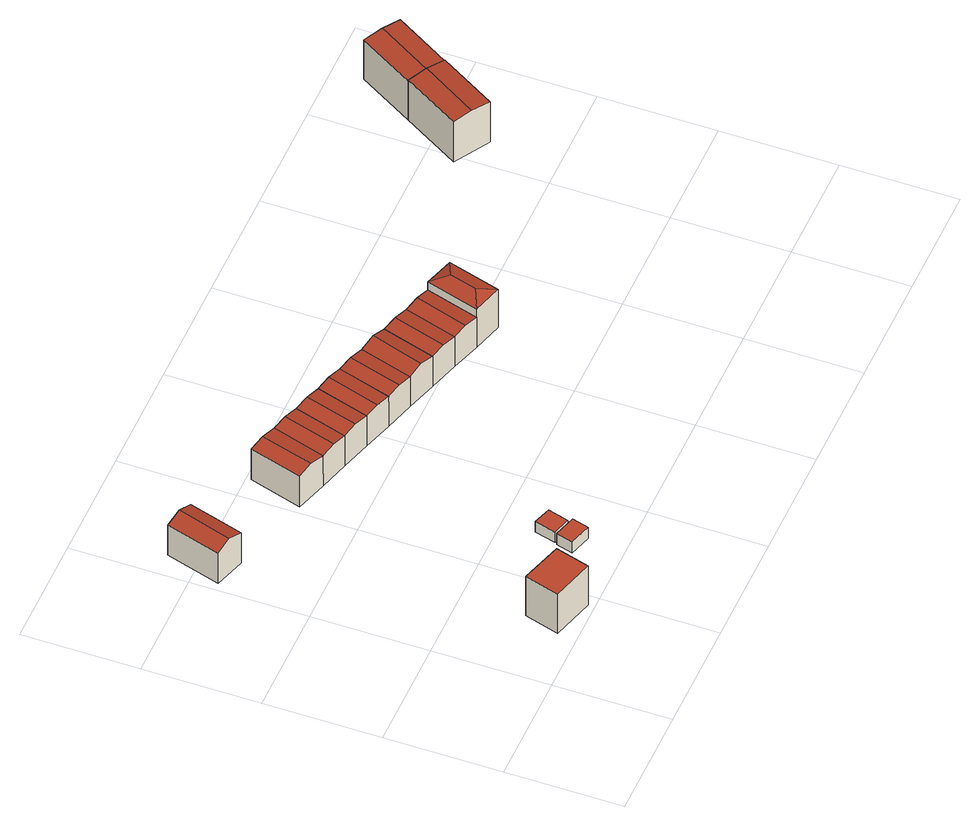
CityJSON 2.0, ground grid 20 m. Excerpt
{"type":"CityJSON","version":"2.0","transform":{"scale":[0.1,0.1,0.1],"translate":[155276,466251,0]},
"CityObjects":{
"building1":{"type":"Building","attributes":{"b3_bag_bag_overlap":0,"b3_bouwlagen":3,"b3_dak_type":"slanted","b3_extrusie":"standard","b3_h_dak_50p":10.24,"b3_h_dak_70p":10.35,"b3_h_dak_max":10.51,"b3_h_dak_min":10.15,"b3_h_maaiveld":1.8,"b3_is_glas_dak":false,"b3_kas_warenhuis":false,"b3_kwaliteitsindicator":true,"b3_mutatie_ahn3_ahn4":false,"b3_mutatie_ahn4_ahn5":false,"b3_n_nok":0,"b3_n_vlakken":3,"b3_opp_buitenmuur":118.96,"b3_opp_dak_plat":47.56,"b3_opp_dak_schuin":0,"b3_opp_grond":47.55,"b3_opp_scheidingsmuur":116.22,"b3_rmse_lod12":0.441,"b3_rmse_lod13":0.441,"b3_rmse_lod22":0.416,"b3_t_run":28,"b3_val3dity_lod12":"[]","b3_val3dity_lod13":"[]","b3_val3dity_lod22":"[]","b3_volume_lod12":406.53,"b3_volume_lod13":406.53,"b3_volume_lod22":402.99,"geconstateerd":false,"oorspronkelijkbouwjaar":1990,"status":"Pand in gebruik"},"children":["building1-1"]},
"building1-1":{"type":"BuildingPart","parents":["building1"],"geometry":[{"type":"Solid","lod":"2.2","boundaries":[[[[0,1,2,3]],[[4,5,6,7]],[[7,6,1,0]],[[6,5,2,1]],[[5,4,3,2]],[[4,7,0,3]]]],"semantics":{"surfaces":[{"type":"GroundSurface"},{"type":"RoofSurface"},{"type":"WallSurface"}],"values":[[0,1,2,2,2,2]]}}]},
"building2":{"type":"Building","attributes":{"b3_bag_bag_overlap":0,"b3_bouwlagen":3,"b3_dak_type":"slanted","b3_extrusie":"standard","b3_h_dak_50p":8.13,"b3_h_dak_70p":8.4,"b3_h_dak_max":8.79,"b3_h_dak_min":7.51,"b3_h_maaiveld":1.76,"b3_h_nok":8.76,"b3_is_glas_dak":false,"b3_kas_warenhuis":false,"b3_kwaliteitsindicator":true,"b3_mutatie_ahn3_ahn4":false,"b3_mutatie_ahn4_ahn5":false,"b3_n_nok":1,"b3_n_vlakken":2,"b3_opp_buitenmuur":128.55,"b3_opp_dak_plat":0,"b3_opp_dak_schuin":57.88,"b3_opp_grond":56.08,"b3_opp_scheidingsmuur":62.62,"b3_rmse_lod12":0.461,"b3_rmse_lod13":0.461,"b3_rmse_lod22":0.0272,"b3_t_run":25,"b3_val3dity_lod12":"[]","b3_val3dity_lod13":"[]","b3_val3dity_lod22":"[]","b3_volume_lod12":372.36,"b3_volume_lod13":372.36,"b3_volume_lod22":357.73,"geconstateerd":false,"oorspronkelijkbouwjaar":1990,"status":"Pand in gebruik"},"children":["building2-1"]},
"building2-1":{"type":"BuildingPart","parents":["building2"],"geometry":[{"type":"Solid","lod":"2.2","boundaries":[[[[8,9,10,11]],[[12,13,14,15]],[[13,12,9,8]],[[12,15,16,10,9]],[[17,16,15,14]],[[16,17,11,10]],[[17,14,13,8,11]]]],"semantics":{"surfaces":[{"type":"GroundSurface"},{"type":"RoofSurface"},{"type":"WallSurface"}],"values":[[0,1,2,2,1,2,2]]}}]},
"building3":{"type":"Building","attributes":{"b3_dak_type":"horizontal","b3_extrusie":"standard","b3_h_dak_50p":4.42,"b3_h_dak_70p":4.5,"b3_h_dak_max":4.61,"b3_h_dak_min":4.2,"b3_h_maaiveld":1.96,"b3_is_glas_dak":false,"b3_kas_warenhuis":false,"b3_kwaliteitsindicator":true,"b3_mutatie_ahn3_ahn4":false,"b3_mutatie_ahn4_ahn5":false,"b3_n_nok":0,"b3_n_vlakken":1,"b3_opp_buitenmuur":34.58,"b3_opp_dak_plat":12.08,"b3_opp_dak_schuin":0,"b3_opp_grond":12.08,"b3_opp_scheidingsmuur":0,"b3_rmse_lod12":0.153,"b3_rmse_lod13":0.153,"b3_rmse_lod22":0.116,"b3_t_run":5,"b3_val3dity_lod12":"[]","b3_val3dity_lod13":"[]","b3_val3dity_lod22":"[]","b3_volume_lod12":30.91,"b3_volume_lod13":30.91,"b3_volume_lod22":29.77,"geconstateerd":false,"oorspronkelijkbouwjaar":2012,"status":"Pand in gebruik"},"children":["building3-1"]},
"building3-1":{"type":"BuildingPart","parents":["building3"],"geometry":[{"type":"Solid","lod":"2.2","boundaries":[[[[18,19,20,21]],[[22,23,24,25]],[[25,24,19,18]],[[24,23,20,19]],[[23,22,21,20]],[[22,25,18,21]]]],"semantics":{"surfaces":[{"type":"GroundSurface"},{"type":"RoofSurface"},{"type":"WallSurface"}],"values":[[0,1,2,2,2,2]]}}]},
"building4":{"type":"Building","attributes":{"b3_dak_type":"horizontal","b3_extrusie":"standard","b3_h_dak_50p":4.19,"b3_h_dak_70p":4.3,"b3_h_dak_max":4.42,"b3_h_dak_min":3.97,"b3_h_maaiveld":1.95,"b3_is_glas_dak":false,"b3_kas_warenhuis":false,"b3_kwaliteitsindicator":true,"b3_mutatie_ahn3_ahn4":false,"b3_mutatie_ahn4_ahn5":false,"b3_n_nok":0,"b3_n_vlakken":1,"b3_opp_buitenmuur":31.4,"b3_opp_dak_plat":12.24,"b3_opp_dak_schuin":0,"b3_opp_grond":12.24,"b3_opp_scheidingsmuur":0,"b3_rmse_lod12":0.173,"b3_rmse_lod13":0.173,"b3_rmse_lod22":0.141,"b3_t_run":7,"b3_val3dity_lod12":"[]","b3_val3dity_lod13":"[]","b3_val3dity_lod22":"[]","b3_volume_lod12":28.59,"b3_volume_lod13":28.59,"b3_volume_lod22":27.37,"geconstateerd":false,"oorspronkelijkbouwjaar":1999,"status":"Pand in gebruik"},"children":["building4-1"]},
"building4-1":{"type":"BuildingPart","parents":["building4"],"geometry":[{"type":"Solid","lod":"2.2","boundaries":[[[[26,27,28,29]],[[30,31,32,33]],[[33,32,27,26]],[[32,31,28,27]],[[31,30,29,28]],[[30,33,26,29]]]],"semantics":{"surfaces":[{"type":"GroundSurface"},{"type":"RoofSurface"},{"type":"WallSurface"}],"values":[[0,1,2,2,2,2]]}}]},
"building5":{"type":"Building","attributes":{"b3_bag_bag_overlap":0,"b3_bouwlagen":2,"b3_dak_type":"slanted","b3_extrusie":"standard","b3_h_dak_50p":8.16,"b3_h_dak_70p":8.42,"b3_h_dak_max":8.8,"b3_h_dak_min":7.5,"b3_h_maaiveld":1.68,"b3_h_nok":8.76,"b3_is_glas_dak":false,"b3_kas_warenhuis":false,"b3_kwaliteitsindicator":true,"b3_mutatie_ahn3_ahn4":false,"b3_mutatie_ahn4_ahn5":false,"b3_n_nok":1,"b3_n_vlakken":2,"b3_opp_buitenmuur":129.41,"b3_opp_dak_plat":0,"b3_opp_dak_schuin":56.12,"b3_opp_grond":54.38,"b3_opp_scheidingsmuur":60.7,"b3_rmse_lod12":0.447,"b3_rmse_lod13":0.447,"b3_rmse_lod22":0.0256,"b3_t_run":24,"b3_val3dity_lod12":"[]","b3_val3dity_lod13":"[]","b3_val3dity_lod22":"[]","b3_volume_lod12":365.62,"b3_volume_lod13":365.62,"b3_volume_lod22":351.84,"geconstateerd":false,"oorspronkelijkbouwjaar":1990,"status":"Pand in gebruik"},"children":["building5-1"]},
"building5-1":{"type":"BuildingPart","parents":["building5"],"geometry":[{"type":"Solid","lod":"2.2","boundaries":[[[[34,35,36,37]],[[38,39,40,41]],[[39,38,35,34]],[[38,41,42,36,35]],[[43,42,41,40]],[[42,43,37,36]],[[43,40,39,34,37]]]],"semantics":{"surfaces":[{"type":"GroundSurface"},{"type":"RoofSurface"},{"type":"WallSurface"}],"values":[[0,1,2,2,1,2,2]]}}]},
"building6":{"type":"Building","attributes":{"b3_bag_bag_overlap":0,"b3_bouwlagen":2,"b3_dak_type":"slanted","b3_extrusie":"standard","b3_h_dak_50p":8.17,"b3_h_dak_70p":8.42,"b3_h_dak_max":8.79,"b3_h_dak_min":7.5,"b3_h_maaiveld":1.76,"b3_h_nok":8.74,"b3_is_glas_dak":false,"b3_kas_warenhuis":false,"b3_kwaliteitsindicator":true,"b3_mutatie_ahn3_ahn4":false,"b3_mutatie_ahn4_ahn5":false,"b3_n_nok":1,"b3_n_vlakken":2,"b3_opp_buitenmuur":62.72,"b3_opp_dak_plat":0,"b3_opp_dak_schuin":52.99,"b3_opp_grond":51.38,"b3_opp_scheidingsmuur":121.38,"b3_rmse_lod12":0.447,"b3_rmse_lod13":0.447,"b3_rmse_lod22":0.035,"b3_t_run":18,"b3_val3dity_lod12":"[]","b3_val3dity_lod13":"[]","b3_val3dity_lod22":"[]","b3_volume_lod12":341.39,"b3_volume_lod13":341.39,"b3_volume_lod22":328.19,"geconstateerd":false,"oorspronkelijkbouwjaar":1990,"status":"Pand in gebruik"},"children":["building6-1"]},
"building6-1":{"type":"BuildingPart","parents":["building6"],"geometry":[{"type":"Solid","lod":"2.2","boundaries":[[[[44,45,46,47]],[[48,49,50,51]],[[49,48,45,44]],[[48,51,38,46,45]],[[39,38,51,50]],[[38,39,47,46]],[[39,50,49,44,47]]]],"semantics":{"surfaces":[{"type":"GroundSurface"},{"type":"RoofSurface"},{"type":"WallSurface"}],"values":[[0,1,2,2,1,2,2]]}}]},
"building7":{"type":"Building","attributes":{"b3_bag_bag_overlap":0,"b3_bouwlagen":2,"b3_dak_type":"slanted","b3_extrusie":"standard","b3_h_dak_50p":8.16,"b3_h_dak_70p":8.41,"b3_h_dak_max":8.78,"b3_h_dak_min":7.52,"b3_h_maaiveld":1.77,"b3_h_nok":8.75,"b3_is_glas_dak":false,"b3_kas_warenhuis":false,"b3_kwaliteitsindicator":true,"b3_mutatie_ahn3_ahn4":false,"b3_mutatie_ahn4_ahn5":false,"b3_n_nok":1,"b3_n_vlakken":2,"b3_opp_buitenmuur":62.44,"b3_opp_dak_plat":0,"b3_opp_dak_schuin":52.99,"b3_opp_grond":51.37,"b3_opp_scheidingsmuur":121.32,"b3_rmse_lod12":0.445,"b3_rmse_lod13":0.445,"b3_rmse_lod22":0.0301,"b3_t_run":23,"b3_val3dity_lod12":"[]","b3_val3dity_lod13":"[]","b3_val3dity_lod22":"[]","b3_volume_lod12":340.65,"b3_volume_lod13":340.65,"b3_volume_lod22":327.69,"geconstateerd":false,"oorspronkelijkbouwjaar":1990,"status":"Pand in gebruik"},"children":["building7-1"]},
"building7-1":{"type":"BuildingPart","parents":["building7"],"geometry":[{"type":"Solid","lod":"2.2","boundaries":[[[[52,53,45,44]],[[54,55,56,57]],[[55,54,53,52]],[[54,57,48,45,53]],[[49,48,57,56]],[[48,49,44,45]],[[49,56,55,52,44]]]],"semantics":{"surfaces":[{"type":"GroundSurface"},{"type":"RoofSurface"},{"type":"WallSurface"}],"values":[[0,1,2,2,1,2,2]]}}]},
"building8":{"type":"Building","attributes":{"b3_bag_bag_overlap":0,"b3_bouwlagen":2,"b3_dak_type":"slanted","b3_extrusie":"standard","b3_h_dak_50p":8.15,"b3_h_dak_70p":8.41,"b3_h_dak_max":8.78,"b3_h_dak_min":7.53,"b3_h_maaiveld":1.77,"b3_h_nok":8.76,"b3_is_glas_dak":false,"b3_kas_warenhuis":false,"b3_kwaliteitsindicator":true,"b3_mutatie_ahn3_ahn4":false,"b3_mutatie_ahn4_ahn5":false,"b3_n_nok":1,"b3_n_vlakken":2,"b3_opp_buitenmuur":62.33,"b3_opp_dak_plat":0,"b3_opp_dak_schuin":53.04,"b3_opp_grond":51.37,"b3_opp_scheidingsmuur":121.31,"b3_rmse_lod12":0.451,"b3_rmse_lod13":0.451,"b3_rmse_lod22":0.0294,"b3_t_run":25,"b3_val3dity_lod12":"[]","b3_val3dity_lod13":"[]","b3_val3dity_lod22":"[]","b3_volume_lod12":340.8,"b3_volume_lod13":340.8,"b3_volume_lod22":327.62,"geconstateerd":false,"oorspronkelijkbouwjaar":1990,"status":"Pand in gebruik"},"children":["building8-1"]},
"building8-1":{"type":"BuildingPart","parents":["building8"],"geometry":[{"type":"Solid","lod":"2.2","boundaries":[[[[58,59,53,52]],[[60,61,62,63]],[[61,60,59,58]],[[60,63,54,53,59]],[[55,54,63,62]],[[54,55,52,53]],[[55,62,61,58,52]]]],"semantics":{"surfaces":[{"type":"GroundSurface"},{"type":"RoofSurface"},{"type":"WallSurface"}],"values":[[0,1,2,2,1,2,2]]}}]},
"building9":{"type":"Building","attributes":{"b3_bag_bag_overlap":0,"b3_bouwlagen":2,"b3_dak_type":"slanted","b3_extrusie":"standard","b3_h_dak_50p":8.17,"b3_h_dak_70p":8.41,"b3_h_dak_max":8.78,"b3_h_dak_min":7.52,"b3_h_maaiveld":1.77,"b3_h_nok":8.76,"b3_is_glas_dak":false,"b3_kas_warenhuis":false,"b3_kwaliteitsindicator":true,"b3_mutatie_ahn3_ahn4":false,"b3_mutatie_ahn4_ahn5":false,"b3_n_nok":1,"b3_n_vlakken":2,"b3_opp_buitenmuur":62.37,"b3_opp_dak_plat":0,"b3_opp_dak_schuin":53.04,"b3_opp_grond":51.37,"b3_opp_scheidingsmuur":121.21,"b3_rmse_lod12":0.44,"b3_rmse_lod13":0.44,"b3_rmse_lod22":0.0275,"b3_t_run":23,"b3_val3dity_lod12":"[]","b3_val3dity_lod13":"[]","b3_val3dity_lod22":"[]","b3_volume_lod12":340.43,"b3_volume_lod13":340.43,"b3_volume_lod22":327.5,"geconstateerd":false,"oorspronkelijkbouwjaar":1990,"status":"Pand in gebruik"},"children":["building9-1"]},
"building9-1":{"type":"BuildingPart","parents":["building9"],"geometry":[{"type":"Solid","lod":"2.2","boundaries":[[[[64,65,59,58]],[[66,67,68,69]],[[67,66,65,64]],[[66,69,60,59,65]],[[61,60,69,68]],[[60,61,58,59]],[[61,68,67,64,58]]]],"semantics":{"surfaces":[{"type":"GroundSurface"},{"type":"RoofSurface"},{"type":"WallSurface"}],"values":[[0,1,2,2,1,2,2]]}}]},
"building10":{"type":"Building","attributes":{"b3_bag_bag_overlap":0,"b3_bouwlagen":2,"b3_dak_type":"slanted","b3_extrusie":"standard","b3_h_dak_50p":8.15,"b3_h_dak_70p":8.42,"b3_h_dak_max":8.79,"b3_h_dak_min":7.53,"b3_h_maaiveld":1.78,"b3_h_nok":8.76,"b3_is_glas_dak":false,"b3_kas_warenhuis":false,"b3_kwaliteitsindicator":true,"b3_mutatie_ahn3_ahn4":false,"b3_mutatie_ahn4_ahn5":false,"b3_n_nok":1,"b3_n_vlakken":2,"b3_opp_buitenmuur":63.71,"b3_opp_dak_plat":0,"b3_opp_dak_schuin":54.22,"b3_opp_grond":52.5,"b3_opp_scheidingsmuur":121.19,"b3_rmse_lod12":0.448,"b3_rmse_lod13":0.448,"b3_rmse_lod22":0.0233,"b3_t_run":26,"b3_val3dity_lod12":"[]","b3_val3dity_lod13":"[]","b3_val3dity_lod22":"[]","b3_volume_lod12":347.76,"b3_volume_lod13":347.76,"b3_volume_lod22":334.73,"geconstateerd":false,"oorspronkelijkbouwjaar":1990,"status":"Pand in gebruik"},"children":["building10-1"]},
"building10-1":{"type":"BuildingPart","parents":["building10"],"geometry":[{"type":"Solid","lod":"2.2","boundaries":[[[[70,71,65,64]],[[72,73,74,75]],[[73,72,71,70]],[[72,75,66,65,71]],[[67,66,75,74]],[[66,67,64,65]],[[67,74,73,70,64]]]],"semantics":{"surfaces":[{"type":"GroundSurface"},{"type":"RoofSurface"},{"type":"WallSurface"}],"values":[[0,1,2,2,1,2,2]]}}]},
"building11":{"type":"Building","attributes":{"b3_bag_bag_overlap":0,"b3_bouwlagen":2,"b3_dak_type":"slanted","b3_extrusie":"standard","b3_h_dak_50p":8.16,"b3_h_dak_70p":8.4,"b3_h_dak_max":8.78,"b3_h_dak_min":7.54,"b3_h_maaiveld":1.77,"b3_h_nok":8.76,"b3_is_glas_dak":false,"b3_kas_warenhuis":false,"b3_kwaliteitsindicator":true,"b3_mutatie_ahn3_ahn4":false,"b3_mutatie_ahn4_ahn5":false,"b3_n_nok":1,"b3_n_vlakken":2,"b3_opp_buitenmuur":62.58,"b3_opp_dak_plat":0,"b3_opp_dak_schuin":53.03,"b3_opp_grond":51.37,"b3_opp_scheidingsmuur":121.38,"b3_rmse_lod12":0.447,"b3_rmse_lod13":0.447,"b3_rmse_lod22":0.0278,"b3_t_run":23,"b3_val3dity_lod12":"[]","b3_val3dity_lod13":"[]","b3_val3dity_lod22":"[]","b3_volume_lod12":341.05,"b3_volume_lod13":341.05,"b3_volume_lod22":328.13,"geconstateerd":false,"oorspronkelijkbouwjaar":1990,"status":"Pand in gebruik"},"children":["building11-1"]},
"building11-1":{"type":"BuildingPart","parents":["building11"],"geometry":[{"type":"Solid","lod":"2.2","boundaries":[[[[76,77,71,70]],[[78,79,80,81]],[[79,78,77,76]],[[78,81,72,71,77]],[[73,72,81,80]],[[72,73,70,71]],[[73,80,79,76,70]]]],"semantics":{"surfaces":[{"type":"GroundSurface"},{"type":"RoofSurface"},{"type":"WallSurface"}],"values":[[0,1,2,2,1,2,2]]}}]},
"building12":{"type":"Building","attributes":{"b3_bag_bag_overlap":0,"b3_bouwlagen":2,"b3_dak_type":"slanted","b3_extrusie":"standard","b3_h_dak_50p":8.19,"b3_h_dak_70p":8.43,"b3_h_dak_max":8.83,"b3_h_dak_min":7.55,"b3_h_maaiveld":1.77,"b3_h_nok":8.84,"b3_is_glas_dak":false,"b3_kas_warenhuis":false,"b3_kwaliteitsindicator":true,"b3_mutatie_ahn3_ahn4":false,"b3_mutatie_ahn4_ahn5":false,"b3_n_nok":1,"b3_n_vlakken":2,"b3_opp_buitenmuur":63.24,"b3_opp_dak_plat":0,"b3_opp_dak_schuin":53.07,"b3_opp_grond":51.37,"b3_opp_scheidingsmuur":121.32,"b3_rmse_lod12":0.488,"b3_rmse_lod13":0.488,"b3_rmse_lod22":0.193,"b3_t_run":17,"b3_val3dity_lod12":"[]","b3_val3dity_lod13":"[]","b3_val3dity_lod22":"[]","b3_volume_lod12":342.04,"b3_volume_lod13":342.04,"b3_volume_lod22":329.31,"geconstateerd":false,"oorspronkelijkbouwjaar":1990,"status":"Pand in gebruik"},"children":["building12-1"]},
"building12-1":{"type":"BuildingPart","parents":["building12"],"geometry":[{"type":"Solid","lod":"2.2","boundaries":[[[[82,83,77,76]],[[84,85,86,87]],[[85,84,83,82]],[[84,87,78,77,83]],[[79,78,87,86]],[[78,79,76,77]],[[79,86,85,82,76]]]],"semantics":{"surfaces":[{"type":"GroundSurface"},{"type":"RoofSurface"},{"type":"WallSurface"}],"values":[[0,1,2,2,1,2,2]]}}]},
"building13":{"type":"Building","attributes":{"b3_bag_bag_overlap":0,"b3_bouwlagen":3,"b3_dak_type":"slanted","b3_extrusie":"standard","b3_h_dak_50p":9.86,"b3_h_dak_70p":10.11,"b3_h_dak_max":10.49,"b3_h_dak_min":7.54,"b3_h_maaiveld":1.77,"b3_h_nok":10.44,"b3_is_glas_dak":false,"b3_kas_warenhuis":false,"b3_kwaliteitsindicator":true,"b3_mutatie_ahn3_ahn4":false,"b3_mutatie_ahn4_ahn5":false,"b3_n_nok":1,"b3_n_vlakken":4,"b3_opp_buitenmuur":104.69,"b3_opp_dak_plat":0,"b3_opp_dak_schuin":53.41,"b3_opp_grond":51.37,"b3_opp_scheidingsmuur":121.24,"b3_rmse_lod12":1.12,"b3_rmse_lod13":1.12,"b3_rmse_lod22":0.159,"b3_t_run":27,"b3_val3dity_lod12":"[]","b3_val3dity_lod13":"[]","b3_val3dity_lod22":"[]","b3_volume_lod12":427.65,"b3_volume_lod13":427.65,"b3_volume_lod22":395,"geconstateerd":false,"oorspronkelijkbouwjaar":1990,"status":"Pand in gebruik"},"children":["building13-1"]},
"building13-1":{"type":"BuildingPart","parents":["building13"],"geometry":[{"type":"Solid","lod":"2.2","boundaries":[[[[83,82,88,89]],[[90,91,92,93]],[[91,90,82,83]],[[94,90,93]],[[90,94,88,82]],[[95,94,93,92]],[[94,95,89,88]],[[91,95,92]],[[95,91,83,89]]]],"semantics":{"surfaces":[{"type":"GroundSurface"},{"type":"RoofSurface"},{"type":"WallSurface"}],"values":[[0,1,2,1,2,1,2,1,2]]}}]},
"building14":{"type":"Building","attributes":{"b3_bag_bag_overlap":0,"b3_bouwlagen":3,"b3_dak_type":"multiple horizontal","b3_extrusie":"standard","b3_h_dak_50p":9,"b3_h_dak_70p":9.09,"b3_h_dak_max":9.19,"b3_h_dak_min":6.15,"b3_h_maaiveld":0.25,"b3_is_glas_dak":false,"b3_kas_warenhuis":false,"b3_kwaliteitsindicator":true,"b3_mutatie_ahn3_ahn4":false,"b3_mutatie_ahn4_ahn5":false,"b3_n_nok":0,"b3_n_vlakken":3,"b3_opp_buitenmuur":259.43,"b3_opp_dak_plat":79.74,"b3_opp_dak_schuin":0,"b3_opp_grond":79.73,"b3_opp_scheidingsmuur":41.13,"b3_rmse_lod12":1.64,"b3_rmse_lod13":1.64,"b3_rmse_lod22":0.242,"b3_t_run":36,"b3_val3dity_lod12":"[]","b3_val3dity_lod13":"[]","b3_val3dity_lod22":"[]","b3_volume_lod12":703.8,"b3_volume_lod13":703.8,"b3_volume_lod22":618.95,"geconstateerd":false,"oorspronkelijkbouwjaar":1993,"status":"Pand in gebruik"},"children":["building14-1"]},
"building14-1":{"type":"BuildingPart","parents":["building14"],"geometry":[{"type":"Solid","lod":"2.2","boundaries":[[[[96,97,98,99]],[[100,101,102,97,96]],[[103,102,101,104]],[[102,103,98,97]],[[103,104,105,99,98]],[[100,105,104,101]],[[105,100,96,99]]]],"semantics":{"surfaces":[{"type":"GroundSurface"},{"type":"WallSurface"},{"type":"RoofSurface"}],"values":[[0,1,2,1,1,2,1]]}}]},
"building15":{"type":"Building","attributes":{"b3_bag_bag_overlap":0,"b3_bouwlagen":3,"b3_dak_type":"multiple horizontal","b3_extrusie":"standard","b3_h_dak_50p":8.92,"b3_h_dak_70p":8.94,"b3_h_dak_max":9.03,"b3_h_dak_min":6.16,"b3_h_maaiveld":0.296,"b3_is_glas_dak":false,"b3_kas_warenhuis":false,"b3_kwaliteitsindicator":true,"b3_mutatie_ahn3_ahn4":false,"b3_mutatie_ahn4_ahn5":false,"b3_n_nok":0,"b3_n_vlakken":2,"b3_opp_buitenmuur":249.4,"b3_opp_dak_plat":78.04,"b3_opp_dak_schuin":0,"b3_opp_grond":78.03,"b3_opp_scheidingsmuur":41.13,"b3_rmse_lod12":1.63,"b3_rmse_lod13":1.63,"b3_rmse_lod22":0.174,"b3_t_run":48,"b3_val3dity_lod12":"[]","b3_val3dity_lod13":"[]","b3_val3dity_lod22":"[]","b3_volume_lod12":674.23,"b3_volume_lod13":674.23,"b3_volume_lod22":594.82,"geconstateerd":false,"oorspronkelijkbouwjaar":1993,"status":"Pand in gebruik"},"children":["building15-1"]},
"building15-1":{"type":"BuildingPart","parents":["building15"],"geometry":[{"type":"Solid","lod":"2.2","boundaries":[[[[97,96,106,107]],[[108,109,110,96,97]],[[111,110,109,112]],[[110,111,106,96]],[[111,112,113,107,106]],[[108,113,112,109]],[[113,108,97,107]]]],"semantics":{"surfaces":[{"type":"GroundSurface"},{"type":"WallSurface"},{"type":"RoofSurface"}],"values":[[0,1,2,1,1,2,1]]}}]}
},
"vertices":[
[112,87,18],[185,65,18],[168,6,18],[94,27,18],[94,27,104],[168,6,104],[185,65,104],[112,87,104],
[84,630,18],[56,535,18],[2,552,18],[30,646,18],[56,535,84],[84,630,84],[57,638,94],[29,544,94],[2,552,84],[30,646,84],
[261,69,20],[269,98,20],[307,87,20],[299,58,20],[299,58,45],[307,87,45],[269,98,45],[261,69,45],
[272,102,20],[282,139,20],[313,129,20],[303,93,20],[303,93,43],[313,129,43],[282,139,43],[272,102,43],
[284,571,17],[256,479,17],[201,496,17],[229,587,17],[256,479,84],[284,571,84],[256,579,89],[229,488,89],[201,496,84],[229,587,84],
[335,555,18],[308,464,18],[256,479,18],[284,571,18],[308,464,84],[335,555,84],[309,563,88],[282,471,88],
[387,539,18],[360,448,18],[360,448,84],[387,539,84],[361,547,88],[334,456,88],
[439,524,18],[411,432,18],[411,432,84],[439,524,84],[413,532,88],[385,440,88],
[490,508,18],[463,417,18],[463,417,84],[490,508,84],[464,516,88],[437,424,88],
[543,492,18],[516,401,18],[516,401,84],[543,492,84],[517,500,92],[489,409,92],
[595,476,18],[568,385,18],[568,385,84],[595,476,84],[569,484,88],[542,393,88],
[646,461,18],[619,369,18],[619,369,84],[646,461,84],[621,468,88],[593,377,88],
[698,445,18],[671,354,18],[646,461,101],[619,369,101],[652,385,110],[665,430,110],[698,445,101],[671,354,101],
[1047,652,3],[1108,616,3],[1050,518,3],[989,554,3],[1047,652,91],[1078,634,95],[1108,616,91],[1050,518,91],[1019,536,95],[989,554,91],
[1104,748,3],[1165,712,3],[1108,616,89],[1078,634,92],[1047,652,89],[1104,748,89],[1135,730,92],[1165,712,89]
]}
